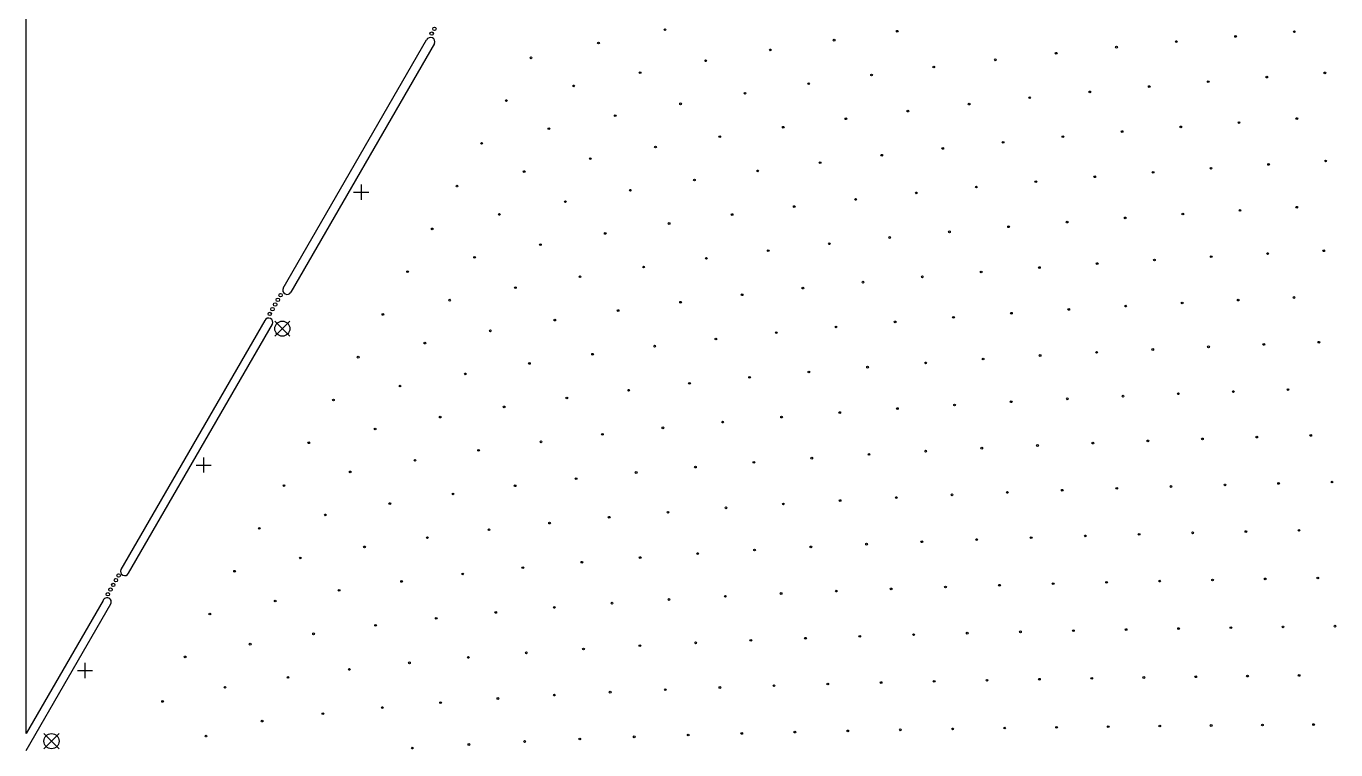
# Model space of a CAD drawing. Extents: x 37 to 649, y -63 to 570.
# Drawn here: x 38.6 to 341.9, y 87 to 254.6 of the extents above; entities that cross this region are included whole.
import ezdxf

# ---------------------------------------------------------------- set-up
doc = ezdxf.new("R2010")
doc.units = 0
doc.layers.add('BLACK', color=7, linetype='CONTINUOUS')

msp = doc.modelspace()

# ---------------------------------------------------------------- linework, layer by layer
at = {"layer": 'BLACK', "linetype": 'CONTINUOUS'}
for p, q in [((38.594, 90.802), (38.594, 570.004)), ((98.125671, 193.950526), (131.312826, 251.451026)), ((133.143582, 250.609), (99.902409, 193.033602)), ((114.41, 216.19), (117.91, 216.19)), ((116.16, 217.94), (116.16, 214.44)), ((93.824503, 186.495768), (60.482708, 128.738973)), ((62.312635, 127.923), (95.610735, 185.597)), ((96.16, 186.33), (99.66, 182.83)), ((99.66, 186.33), (96.16, 182.83)), ((79.67, 154.72), (79.67, 151.22)), ((77.92, 152.97), (81.42, 152.97)), ((56.391874, 121.627955), (38.594, 90.801134)), ((38.593996, 86.81), (58.224365, 120.810797)), ((52.19, 107.12), (52.19, 103.62)), ((50.44, 105.37), (53.94, 105.37)), ((42.71, 90.76), (46.21, 87.26)), ((46.21, 90.76), (42.71, 87.26))]:
    msp.add_line(p, q, dxfattribs=at)
at = {"layer": 'BLACK'}
for centre, radius in [((132.502, 252.94), 0.4), ((133.126, 254.03), 0.4), ((186.530026, 253.834014), 0.2), ((240.311026, 253.478014), 0.2), ((318.660026, 252.270014), 0.2), ((332.278026, 253.369014), 0.2), ((171.125026, 250.743014), 0.2), ((210.909026, 249.145014), 0.2), ((225.696026, 251.413014), 0.2), ((291.089026, 249.788014), 0.2), ((304.933026, 251.080014), 0.2), ((155.504026, 247.317014), 0.2), ((195.937026, 246.645014), 0.2), ((263.019026, 246.852014), 0.2), ((277.121026, 248.384014), 0.2), ((180.767026, 243.883014), 0.2), ((234.373026, 243.345014), 0.2), ((248.773026, 245.179014), 0.2), ((325.891026, 242.856014), 0.2), ((339.343026, 243.826014), 0.2), ((165.388026, 240.820014), 0.2), ((219.809026, 241.329014), 0.2), ((284.895026, 239.426014), 0.2), ((298.675026, 240.666014), 0.2), ((312.338026, 241.806014), 0.2), ((149.786026, 237.412014), 0.2), ((190.135026, 236.652014), 0.2), ((205.067026, 239.108014), 0.2), ((256.949026, 236.597014), 0.2), ((270.990026, 238.075014), 0.2), ((175.001026, 233.928014), 0.2), ((242.762026, 234.977014), 0.2), ((159.650026, 230.895014), 0.2), ((213.907026, 231.233014), 0.2), ((228.419026, 233.196014), 0.2), ((305.975026, 231.314014), 0.2), ((319.461026, 232.314014), 0.2), ((332.844026, 233.236014), 0.2), ((144.068026, 227.506014), 0.2), ((199.215026, 229.061014), 0.2), ((264.828026, 227.742014), 0.2), ((278.668026, 229.040014), 0.2), ((292.380026, 230.226014), 0.2), ((184.327026, 226.652014), 0.2), ((236.729026, 224.756014), 0.2), ((250.852026, 226.320014), 0.2), ((169.230026, 223.968014), 0.2), ((222.446026, 223.031014), 0.2), ((312.982026, 221.741014), 0.2), ((326.295026, 222.613014), 0.2), ((339.513026, 223.416014), 0.2), ((153.909026, 220.968014), 0.2), ((193.351026, 219.004014), 0.2), ((207.991026, 221.123014), 0.2), ((272.403026, 218.625014), 0.2), ((286.045026, 219.757014), 0.2), ((299.568026, 220.792014), 0.2), ((138.350026, 217.600014), 0.2), ((178.510026, 216.644014), 0.2), ((244.727026, 216.020014), 0.2), ((258.634026, 217.384014), 0.2), ((163.454026, 214.003014), 0.2), ((216.452026, 212.848014), 0.2), ((230.670026, 214.514014), 0.2), ((332.835026, 212.711014), 0.2), ((148.167026, 211.038014), 0.2), ((202.058026, 210.998014), 0.2), ((279.664026, 209.257014), 0.2), ((293.113026, 210.237014), 0.2), ((306.452026, 211.134014), 0.2), ((319.690026, 211.955014), 0.2), ((132.631026, 207.692014), 0.2), ((172.685026, 206.627014), 0.2), ((187.474026, 208.935014), 0.2), ((252.402026, 206.999014), 0.2), ((266.097026, 208.182014), 0.2), ((157.673026, 204.033014), 0.2), ((224.583026, 204.250014), 0.2), ((238.568026, 205.694014), 0.2), ((142.421026, 201.105014), 0.2), ((196.105026, 200.856014), 0.2), ((210.433026, 202.646014), 0.2), ((299.864026, 200.490014), 0.2), ((313.025026, 201.261014), 0.2), ((326.092026, 201.967014), 0.2), ((339.075026, 202.616014), 0.2), ((126.911026, 197.784014), 0.2), ((181.583026, 198.853014), 0.2), ((259.746026, 197.706014), 0.2), ((273.234026, 198.723014), 0.2), ((286.603026, 199.647014), 0.2), ((151.885026, 194.057014), 0.2), ((166.848026, 196.601014), 0.2), ((218.464026, 193.961014), 0.2), ((232.373026, 195.342014), 0.2), ((246.129026, 196.584014), 0.2), ((96.873, 191.246), 0.4), ((97.503, 192.327), 0.4), ((136.672026, 191.169014), 0.2), ((204.388026, 192.421014), 0.2), ((319.279026, 191.184014), 0.2), ((332.183026, 191.786014), 0.2), ((95, 187.989), 0.4), ((95.624, 189.079), 0.4), ((96.253, 190.16), 0.4), ((121.192026, 187.874014), 0.2), ((175.674026, 188.756014), 0.2), ((190.131026, 190.696014), 0.2), ((266.747026, 188.153014), 0.2), ((280.034026, 189.020014), 0.2), ((293.212026, 189.808014), 0.2), ((306.291026, 190.527014), 0.2), ((97.91, 184.58), 1.75), ((161.000026, 186.564014), 0.2), ((226.137026, 184.959014), 0.2), ((239.810026, 186.136014), 0.2), ((253.343026, 187.196014), 0.2), ((146.089026, 184.073014), 0.2), ((198.313026, 182.172014), 0.2), ((212.309026, 183.645014), 0.2), ((130.920026, 181.230014), 0.2), ((184.131026, 180.516014), 0.2), ((286.489026, 179.084014), 0.2), ((299.484026, 179.750014), 0.2), ((312.388026, 180.357014), 0.2), ((325.209026, 180.912014), 0.2), ((337.955026, 181.421014), 0.2), ((115.471026, 177.964014), 0.2), ((155.138026, 176.514014), 0.2), ((169.746026, 178.643014), 0.2), ((246.883026, 176.648014), 0.2), ((260.199026, 177.543014), 0.2), ((273.398026, 178.352014), 0.2), ((140.284026, 174.082014), 0.2), ((206.113026, 173.298014), 0.2), ((219.853026, 174.542014), 0.2), ((233.438026, 175.653014), 0.2), ((125.163026, 171.286014), 0.2), ((178.103026, 170.312014), 0.2), ((192.203026, 171.897014), 0.2), ((318.147026, 169.993014), 0.2), ((330.809026, 170.457014), 0.2), ((109.750026, 168.051014), 0.2), ((163.796026, 168.511014), 0.2), ((253.580026, 166.891014), 0.2), ((266.687026, 167.640014), 0.2), ((279.688026, 168.316014), 0.2), ((292.593026, 168.929014), 0.2), ((305.410026, 169.485014), 0.2), ((134.469026, 164.081014), 0.2), ((149.259026, 166.451014), 0.2), ((213.517026, 164.089014), 0.2), ((227.008026, 165.130014), 0.2), ((240.358026, 166.059014), 0.2), ((119.401026, 161.337014), 0.2), ((186.052026, 161.591014), 0.2), ((199.871026, 162.917014), 0.2), ((104.027026, 158.137014), 0.2), ((157.820026, 158.357014), 0.2), ((172.042026, 160.083014), 0.2), ((285.610026, 158.059014), 0.2), ((298.336026, 158.565014), 0.2), ((310.985026, 159.025014), 0.2), ((323.562026, 159.445014), 0.2), ((336.073026, 159.828014), 0.2), ((143.362026, 156.371014), 0.2), ((220.509026, 154.565014), 0.2), ((233.759026, 155.426014), 0.2), ((246.883026, 156.193014), 0.2), ((259.892026, 156.881014), 0.2), ((272.798026, 157.500014), 0.2), ((128.642026, 154.070014), 0.2), ((193.574026, 152.500014), 0.2), ((207.120026, 153.596014), 0.2), ((113.632026, 151.383014), 0.2), ((165.942026, 149.824014), 0.2), ((179.855026, 151.252014), 0.2), ((328.627026, 148.724014), 0.2), ((340.996026, 149.038014), 0.2), ((98.304026, 148.221014), 0.2), ((137.442026, 146.273014), 0.2), ((151.813026, 148.180014), 0.2), ((240.096026, 145.445014), 0.2), ((253.003026, 146.071014), 0.2), ((265.809026, 146.633014), 0.2), ((278.524026, 147.137014), 0.2), ((291.156026, 147.593014), 0.2), ((303.713026, 148.006014), 0.2), ((316.201026, 148.382014), 0.2), ((122.800026, 144.046014), 0.2), ((200.652026, 143.058014), 0.2), ((213.934026, 143.953014), 0.2), ((227.077026, 144.743014), 0.2), ((107.857026, 141.422014), 0.2), ((159.797026, 139.533014), 0.2), ((173.604026, 140.875014), 0.2), ((187.215026, 142.040014), 0.2), ((92.579026, 138.303014), 0.2), ((145.771026, 137.975014), 0.2), ((283.856026, 136.567014), 0.2), ((296.319026, 136.933014), 0.2), ((308.716026, 137.266014), 0.2), ((321.054026, 137.568014), 0.2), ((333.338026, 137.843014), 0.2), ((116.941026, 134.007014), 0.2), ((131.496026, 136.154014), 0.2), ((207.270026, 133.289014), 0.2), ((220.300026, 134.008014), 0.2), ((233.208026, 134.643014), 0.2), ((246.007026, 135.207014), 0.2), ((258.709026, 135.710014), 0.2), ((271.322026, 136.161014), 0.2), ((102.072026, 131.452014), 0.2), ((167.290026, 130.456014), 0.2), ((180.784026, 131.535014), 0.2), ((194.104026, 132.471014), 0.2), ((59.999, 127.377), 0.4), ((86.852026, 128.381014), 0.2), ((139.685026, 127.739014), 0.2), ((153.599026, 129.204014), 0.2), ((58.12, 124.129), 0.4), ((58.749, 125.21), 0.4), ((59.369, 126.296), 0.4), ((125.517026, 126.011014), 0.2), ((238.890026, 124.283014), 0.2), ((251.482026, 124.729014), 0.2), ((263.990026, 125.126014), 0.2), ((276.423026, 125.483014), 0.2), ((288.788026, 125.803014), 0.2), ((301.092026, 126.093014), 0.2), ((313.339026, 126.356014), 0.2), ((325.537026, 126.595014), 0.2), ((337.688026, 126.814014), 0.2), ((57.496, 123.039), 0.4), ((96.276026, 121.474014), 0.2), ((111.060026, 123.952014), 0.2), ((187.461026, 121.829014), 0.2), ((200.504026, 122.569014), 0.2), ((213.413026, 123.214014), 0.2), ((226.204026, 123.782014), 0.2), ((81.123026, 118.456014), 0.2), ((147.337026, 118.832014), 0.2), ((160.900026, 119.989014), 0.2), ((174.267026, 120.978014), 0.2), ((119.499026, 115.838014), 0.2), ((133.547026, 117.466014), 0.2), ((305.468026, 115.087014), 0.2), ((317.577026, 115.291014), 0.2), ((329.645026, 115.477014), 0.2), ((341.673026, 115.647014), 0.2), ((105.153026, 113.876014), 0.2), ((206.400026, 112.357014), 0.2), ((219.067026, 112.857014), 0.2), ((231.634026, 113.296014), 0.2), ((244.112026, 113.684014), 0.2), ((256.511026, 114.029014), 0.2), ((268.839026, 114.337014), 0.2), ((281.104026, 114.613014), 0.2), ((293.312026, 114.862014), 0.2), ((90.466026, 111.484014), 0.2), ((154.421026, 109.468014), 0.2), ((167.650026, 110.362014), 0.2), ((180.708026, 111.127014), 0.2), ((193.619026, 111.786014), 0.2), ((75.391526, 108.526014), 0.2), ((127.347026, 107.151014), 0.2), ((140.997026, 108.411014), 0.2), ((99.213026, 103.776014), 0.2), ((113.433026, 105.631014), 0.2), ((261.085026, 103.128014), 0.2), ((273.247026, 103.361014), 0.2), ((285.357026, 103.570014), 0.2), ((297.421026, 103.759014), 0.2), ((309.442026, 103.930014), 0.2), ((321.425026, 104.085014), 0.2), ((333.373026, 104.226014), 0.2), ((84.639026, 101.479014), 0.2), ((173.824026, 100.357014), 0.2), ((186.593026, 100.934014), 0.2), ((199.238026, 101.432014), 0.2), ((211.775026, 101.863014), 0.2), ((224.218026, 102.241014), 0.2), ((236.578026, 102.573014), 0.2), ((248.864026, 102.866014), 0.2), ((70.180926, 98.217014), 0.2), ((134.564026, 97.934014), 0.2), ((147.834026, 98.885014), 0.2), ((160.912026, 99.682014), 0.2), ((107.306026, 95.385014), 0.2), ((121.068026, 96.787014), 0.2), ((93.231026, 93.647014), 0.2), ((204.304026, 90.796014), 0.2), ((216.618026, 91.113014), 0.2), ((228.856026, 91.390014), 0.2), ((241.026026, 91.634014), 0.2), ((253.137026, 91.851014), 0.2), ((265.195026, 92.043014), 0.2), ((277.207026, 92.215014), 0.2), ((289.177026, 92.369014), 0.2), ((301.110026, 92.509014), 0.2), ((313.009026, 92.635014), 0.2), ((324.877026, 92.750014), 0.2), ((336.717026, 92.854014), 0.2), ((44.46, 89.01), 1.75), ((80.241026, 90.185014), 0.2), ((141.116026, 88.232014), 0.2), ((154.029026, 88.929014), 0.2), ((166.783026, 89.513014), 0.2), ((179.401026, 90.008014), 0.2), ((191.903026, 90.431014), 0.2), ((128.015026, 87.392014), 0.2)]:
    msp.add_circle(centre, radius, dxfattribs=at)
for centre, radius, start, end in [((132.2282, 251.03), 1.007559, -24.69851835, 155.29984497), ((99.0137, 193.4921), 1.000012, -207.28594346, -27.28987235), ((94.708652, 186.028563), 1, -25.56678805, 152.14698003), ((61.4101, 128.3569), 1.003391, -202.45867887, -25.71676222), ((57.3095, 121.223), 1.003495, -24.25449638, 156.20048333)]:
    msp.add_arc(centre, radius, start, end, dxfattribs=at)

doc.saveas('drawing.dxf')
